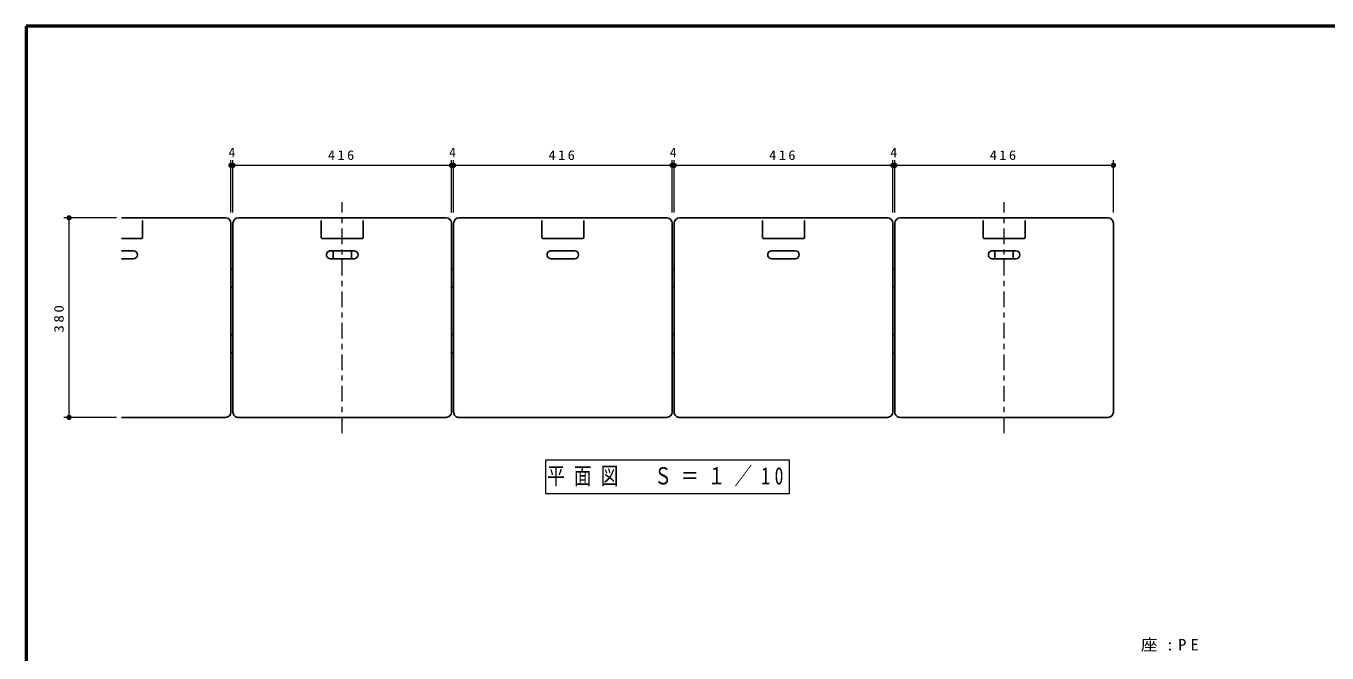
# Model space of a CAD drawing. Units: millimetres on the paper, scale 1:10. Extents: x -365 to 12, y -38 to 257.
# Drawn here: x -365 to -117.3, y 137.6 to 257 of the extents above; entities that cross this region are included whole.
import ezdxf
from ezdxf.enums import TextEntityAlignment as Align

# ---------------------------------------------------------------- set-up
doc = ezdxf.new("R2010")
doc.units = ezdxf.units.MM
doc.linetypes.add('USER2', pattern=[6, 3, -1, 1, -1])
doc.layers.add('LY_1', color=7, linetype='Continuous', lineweight=25)
doc.layers.add('LY_2', color=7, linetype='Continuous', lineweight=13)
doc.styles.add('ＭＳ ゴシック', font='')
doc.styles.get('ＭＳ ゴシック').set_extended_font_data('MS Gothic')

# ---------------------------------------------------------------- blocks, each defined once
blk = doc.blocks.new('filled_dot')
at = {"color": 0, "linetype": 'Continuous', "lineweight": -2, "const_width": 1.25}
blk.add_lwpolyline([(-0.625, 0, 1), (0.625, 0, 1)], format="xyb", close=True, dxfattribs=at)

msp = doc.modelspace()

# ---------------------------------------------------------------- linework, layer by layer
at = {"layer": 'LY_1', "lineweight": 13}
for p, q in [((-325.998, 221.473), (-325.998, 231.473)), ((-325.998, 230.473), (-325.598, 230.473)), ((-325.598, 221.473), (-325.598, 231.473)), ((-325.598, 230.473), (-283.998, 230.473)), ((-283.998, 221.473), (-283.998, 231.473)), ((-283.998, 230.473), (-283.598, 230.473)), ((-283.598, 221.473), (-283.598, 231.473)), ((-283.598, 230.473), (-241.998, 230.473)), ((-241.998, 221.473), (-241.998, 231.473)), ((-241.998, 230.473), (-241.598, 230.473)), ((-241.598, 221.473), (-241.598, 231.473)), ((-241.598, 230.473), (-199.998, 230.473)), ((-199.998, 221.473), (-199.998, 231.473)), ((-199.998, 230.473), (-199.598, 230.473)), ((-199.598, 221.473), (-199.598, 231.473)), ((-199.598, 230.473), (-157.998, 230.473)), ((-157.998, 221.473), (-157.998, 231.473)), ((-347.798, 220.473), (-357.798, 220.473)), ((-356.798, 182.473), (-356.798, 220.473)), ((-347.798, 182.473), (-357.798, 182.473)), ((-219.624, 174.309), (-266.124, 174.309)), ((-266.124, 174.309), (-266.124, 168.009)), ((-219.624, 168.009), (-219.624, 174.309)), ((-266.124, 168.009), (-219.624, 168.009))]:
    msp.add_line(p, q, dxfattribs=at)
at = {"layer": 'LY_1', "linetype": 'USER2', "lineweight": 13}
for p, q in [((-304.798, 179.473), (-304.798, 223.473)), ((-178.798, 179.473), (-178.798, 223.473))]:
    msp.add_line(p, q, dxfattribs=at)
at = {"layer": 'LY_1'}
for p, q in [((-346.798, 220.473), (-326.998, 220.473)), ((-324.598, 220.473), (-284.998, 220.473)), ((-282.598, 220.473), (-242.998, 220.473)), ((-240.598, 220.473), (-200.998, 220.473)), ((-198.598, 220.473), (-158.998, 220.473)), ((-342.798, 216.723), (-342.798, 219.973)), ((-325.998, 219.473), (-325.998, 183.473)), ((-325.598, 219.473), (-325.598, 183.473)), ((-308.798, 216.723), (-308.798, 219.973)), ((-300.798, 216.723), (-300.798, 219.973)), ((-283.998, 219.473), (-283.998, 183.473)), ((-283.598, 219.473), (-283.598, 183.473)), ((-266.798, 216.723), (-266.798, 219.973)), ((-258.798, 216.723), (-258.798, 219.973)), ((-241.998, 219.473), (-241.998, 183.473)), ((-241.598, 219.473), (-241.598, 183.473)), ((-224.798, 216.723), (-224.798, 219.973)), ((-216.798, 216.723), (-216.798, 219.973)), ((-199.998, 219.473), (-199.998, 183.473)), ((-199.598, 219.473), (-199.598, 183.473)), ((-182.798, 216.723), (-182.798, 219.973)), ((-174.798, 216.723), (-174.798, 219.973)), ((-157.998, 219.473), (-157.998, 183.473)), ((-346.798, 216.523), (-342.998, 216.523)), ((-308.598, 216.523), (-300.998, 216.523)), ((-266.598, 216.523), (-258.998, 216.523)), ((-224.598, 216.523), (-216.998, 216.523)), ((-182.598, 216.523), (-174.998, 216.523)), ((-346.798, 214.193), (-344.548, 214.193)), ((-307.048, 214.193), (-302.548, 214.193)), ((-265.048, 214.193), (-260.548, 214.193)), ((-223.048, 214.193), (-218.548, 214.193)), ((-181.048, 214.193), (-176.548, 214.193)), ((-346.798, 212.693), (-344.548, 212.693)), ((-307.048, 212.693), (-302.548, 212.693)), ((-265.048, 212.693), (-260.548, 212.693)), ((-223.048, 212.693), (-218.548, 212.693)), ((-181.048, 212.693), (-176.548, 212.693)), ((-346.798, 182.473), (-326.998, 182.473)), ((-324.598, 182.473), (-284.998, 182.473)), ((-282.598, 182.473), (-242.998, 182.473)), ((-240.598, 182.473), (-200.998, 182.473)), ((-198.598, 182.473), (-158.998, 182.473))]:
    msp.add_line(p, q, dxfattribs=at)
at = {"layer": 'LY_1', "color": 4}
for p, q in [((-306.548, 212.693), (-306.548, 214.193)), ((-303.048, 212.693), (-303.048, 214.193)), ((-180.548, 212.693), (-180.548, 214.193)), ((-177.048, 212.693), (-177.048, 214.193))]:
    msp.add_line(p, q, dxfattribs=at)
at = {"layer": 'LY_1', "color": 32}
for p, q in [((-325.998, 210.673), (-325.598, 210.673)), ((-283.998, 210.673), (-283.598, 210.673)), ((-241.998, 210.673), (-241.598, 210.673)), ((-199.998, 210.673), (-199.598, 210.673)), ((-325.998, 207.273), (-325.598, 207.273)), ((-283.998, 207.273), (-283.598, 207.273)), ((-241.998, 207.273), (-241.598, 207.273)), ((-199.998, 207.273), (-199.598, 207.273)), ((-325.998, 198.173), (-325.598, 198.173)), ((-283.998, 198.173), (-283.598, 198.173)), ((-241.998, 198.173), (-241.598, 198.173)), ((-199.998, 198.173), (-199.598, 198.173)), ((-325.998, 194.773), (-325.598, 194.773)), ((-283.998, 194.773), (-283.598, 194.773)), ((-241.998, 194.773), (-241.598, 194.773)), ((-199.998, 194.773), (-199.598, 194.773))]:
    msp.add_line(p, q, dxfattribs=at)
at = {"layer": 'LY_1'}
for centre, radius, start, end in [((-326.998, 219.473), 1, 0, 89.99998), ((-324.598, 219.473), 1, 89.99998, 179.99996), ((-284.998, 219.473), 1, 0, 89.99998), ((-282.598, 219.473), 1, 89.99998, 179.99996), ((-242.998, 219.473), 1, 0, 89.99998), ((-240.598, 219.473), 1, 89.99998, 179.99996), ((-200.998, 219.473), 1, 0, 89.99998), ((-198.598, 219.473), 1, 89.99998, 179.99996), ((-158.998, 219.473), 1, 0, 89.99998), ((-342.998, 216.723), 0.2, 270.00002, 0), ((-308.598, 216.723), 0.2, 179.99998, 270.00002), ((-300.998, 216.723), 0.2, 270.00002, 0), ((-266.598, 216.723), 0.2, 179.99998, 270.00002), ((-258.998, 216.723), 0.2, 270.00002, 0), ((-224.598, 216.723), 0.2, 179.99998, 270.00002), ((-216.998, 216.723), 0.2, 270.00002, 0), ((-182.598, 216.723), 0.2, 179.99998, 270.00002), ((-174.998, 216.723), 0.2, 270.00002, 0), ((-344.548, 213.443), 0.75, 270.00002, 89.99998), ((-307.048, 213.443), 0.75, 89.99998, 270), ((-302.548, 213.443), 0.75, 270.00002, 89.99998), ((-265.048, 213.443), 0.75, 89.99998, 270), ((-260.548, 213.443), 0.75, 270.00002, 89.99998), ((-223.048, 213.443), 0.75, 89.99998, 270), ((-218.548, 213.443), 0.75, 270.00002, 89.99998), ((-181.048, 213.443), 0.75, 89.99998, 270), ((-176.548, 213.443), 0.75, 270.00002, 89.99998), ((-326.998, 183.473), 1, 270.00002, 0), ((-324.598, 183.473), 1, 179.99998, 270.00002), ((-284.998, 183.473), 1, 270.00002, 0), ((-282.598, 183.473), 1, 179.99998, 270.00002), ((-242.998, 183.473), 1, 270.00002, 0), ((-240.598, 183.473), 1, 179.99998, 270.00002), ((-200.998, 183.473), 1, 270.00002, 0), ((-198.598, 183.473), 1, 179.99998, 270.00002), ((-158.998, 183.473), 1, 270.00002, 0)]:
    msp.add_arc(centre, radius, start, end, dxfattribs=at)
at = {"layer": 'LY_2', "lineweight": 50}
for p, q in [((0, 257), (-365, 257)), ((-365, 257), (-365, 0))]:
    msp.add_line(p, q, dxfattribs=at)

# ---------------------------------------------------------------- block references
at = {"layer": 'LY_1', "lineweight": 13, "xscale": 0.4, "yscale": 0.4}
for p in [(-325.998, 230.473), (-325.598, 230.473), (-283.998, 230.473), (-283.598, 230.473), (-241.998, 230.473), (-241.598, 230.473), (-199.998, 230.473), (-199.598, 230.473)]:
    msp.add_blockref('filled_dot', p, dxfattribs=at)
for p, rotation in [((-157.998, 230.473), 180), ((-356.798, 220.473), 270), ((-356.798, 182.473), 90)]:
    msp.add_blockref('filled_dot', p, dxfattribs=dict(at, rotation=rotation))

# ---------------------------------------------------------------- texts
at = {"layer": 'LY_1', "style": 'ＭＳ ゴシック', "width": 1.05}
for p in [(-325.798, 231.473), (-283.798, 231.473), (-241.798, 231.473), (-199.798, 231.473)]:
    msp.add_text('4', height=1.833, dxfattribs=at).set_placement(p, align=Align.BOTTOM_CENTER)
at = {"layer": 'LY_1', "style": 'ＭＳ ゴシック'}
for s, insert, char_height, attachment_point in [('\\T1.33;\\W1.1;416', (-304.798, 231.473), 1.833, 8), ('\\T1.33;\\W1.1;416', (-262.798, 231.473), 1.833, 8), ('\\T1.33;\\W1.1;416', (-220.798, 231.473), 1.833, 8), ('\\T1.33;\\W1.1;416', (-178.798, 231.473), 1.833, 8), ('\\T1.51;\\W0.75;平面図\u3000Ｓ＝１／10', (-242.874, 171.159), 3.299, 5), ('\\T1.5;\\W1.05;座:PE', (-152.752, 139.081), 2.199, 4)]:
    msp.add_mtext(s, dxfattribs=dict(at, insert=insert, char_height=char_height, attachment_point=attachment_point))
at = {"layer": 'LY_1', "insert": (-357.798, 201.473), "char_height": 1.833, "attachment_point": 8, "rotation": 90, "style": 'ＭＳ ゴシック'}
msp.add_mtext('\\T1.33;\\W1.15;380', dxfattribs=at)

doc.saveas('drawing.dxf')
